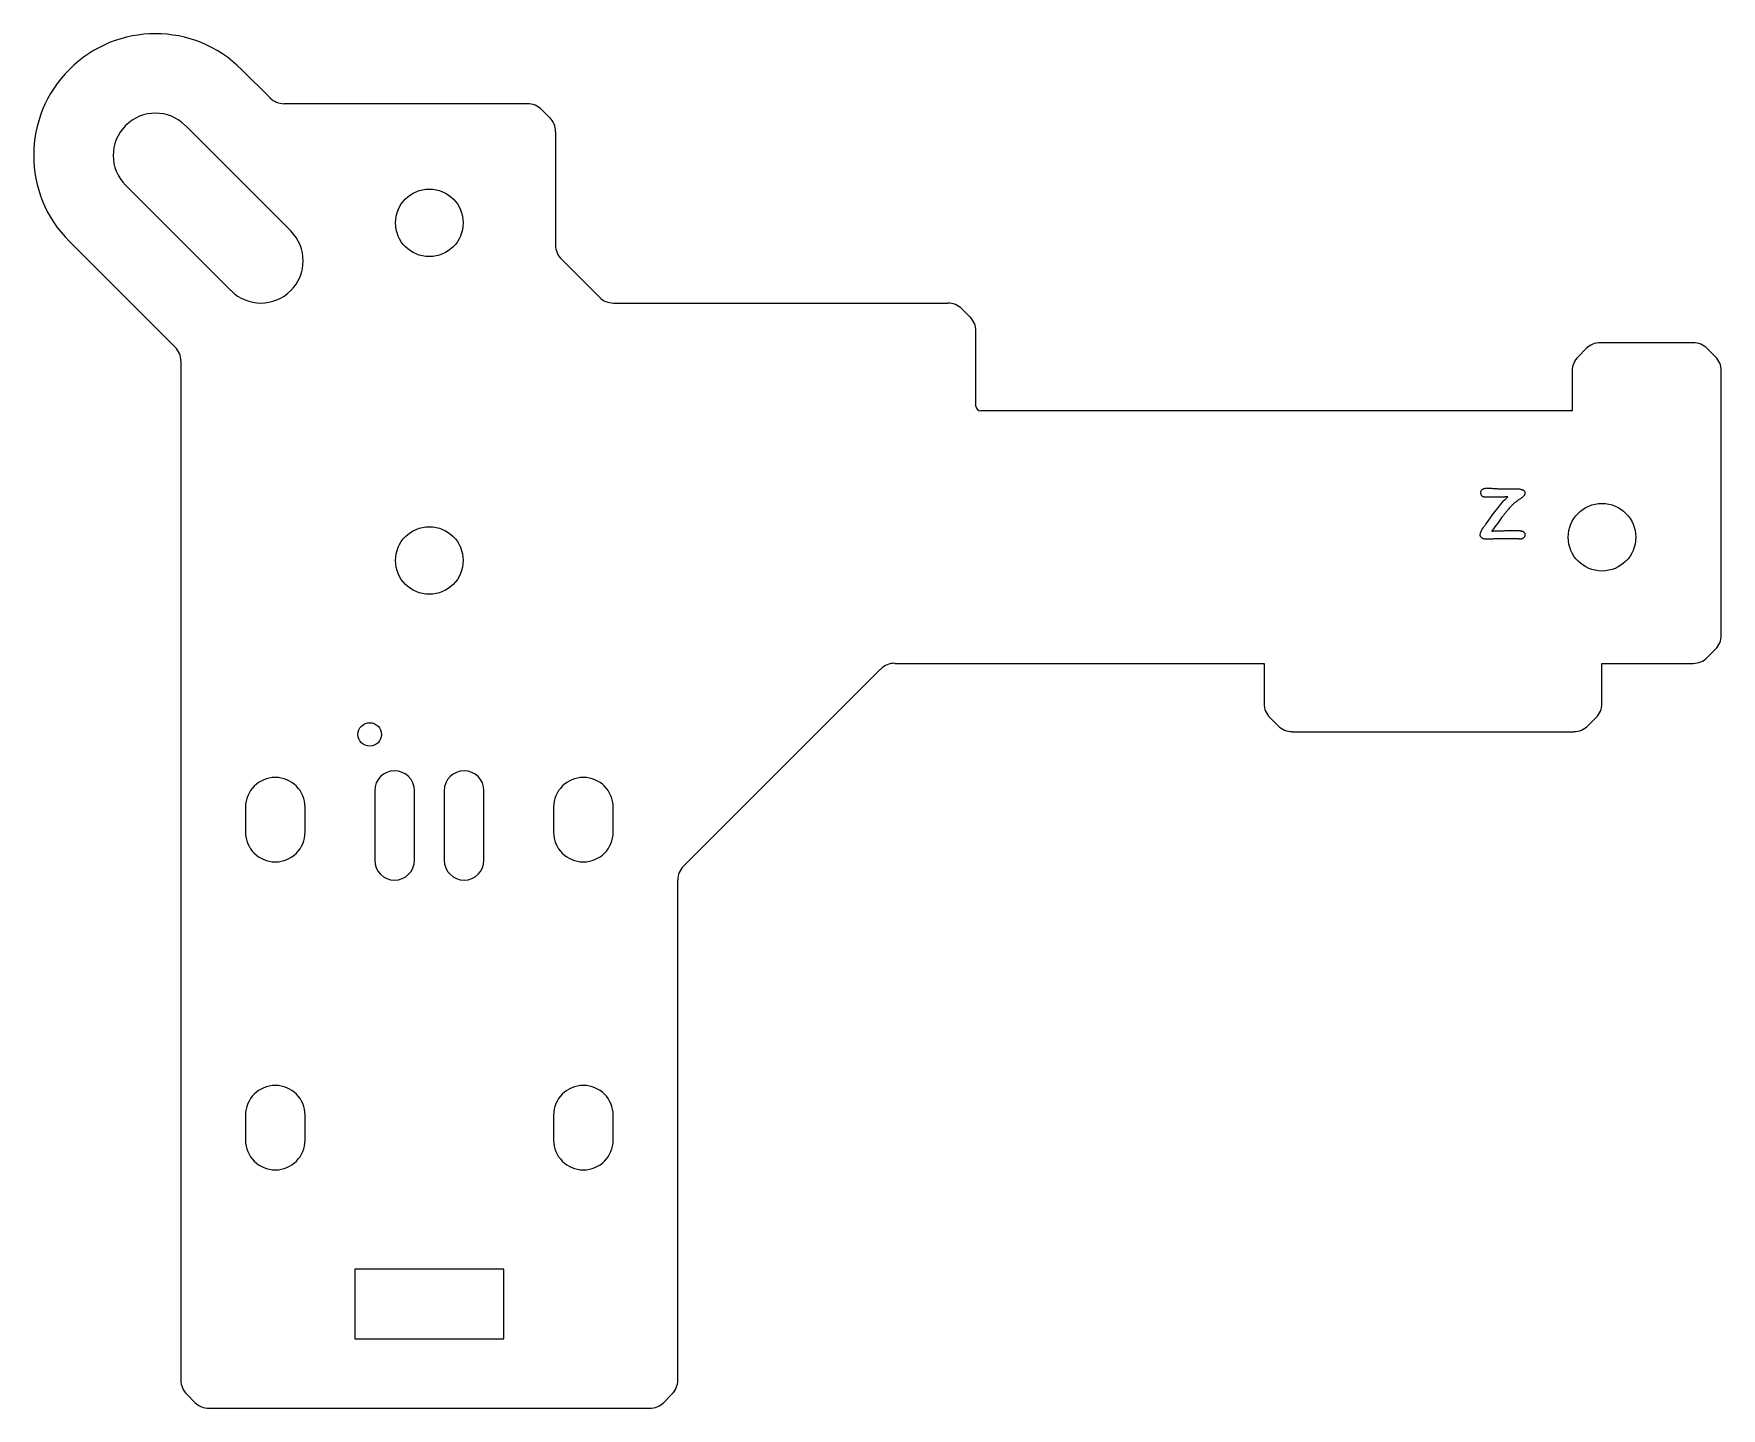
# Model space of a CAD drawing. Header units: millimetres. Extents: x -40 to 130, y -66 to 73.
import ezdxf

# ---------------------------------------------------------------- set-up
doc = ezdxf.new("R2010")
doc.units = ezdxf.units.MM

msp = doc.modelspace()

# ---------------------------------------------------------------- linework, layer by layer
at = {"color": 7, "linetype": 'Continuous', "lineweight": 25}
for p, q in [((-18.89, 69.12), (-16.03, 66.26)), ((9.87, 65.67), (-14.62, 65.67)), ((12.11, 64.26), (11.29, 65.09)), ((-24.55, 63.47), (-13.94, 52.86)), ((12.7, 62.85), (12.7, 51.43)), ((-19.96, 46.85), (-30.56, 57.46)), ((-25.61, 41.19), (-36.22, 51.8)), ((17.11, 46.19), (13.29, 50.02)), ((18.53, 45.6), (52.17, 45.6)), ((54.41, 44.19), (53.59, 45.02)), ((55, 35.23), (55, 42.78)), ((-25.61, 41.19), (-25.59, 41.17)), ((116.41, 41.02), (115.59, 40.19)), ((127.17, 41.6), (117.83, 41.6)), ((129.41, 40.19), (128.59, 41.02)), ((-25, 39.75), (-25, -62.85)), ((115, 38.78), (115, 34.73)), ((130, 12.15), (130, 38.78)), ((115, 34.73), (55.5, 34.73)), ((107.77, 26.05), (106.48, 26.05)), ((107.8, 26.9), (109.29, 26.9)), ((106.93, 22.66), (106.92, 22.64)), ((128.59, 9.91), (129.41, 10.74)), ((25.59, -11.09), (45.41, 8.74)), ((46.83, 9.32), (84, 9.32)), ((84, 9.32), (84, 5.27)), ((118, 9.32), (127.17, 9.32)), ((118, 5.27), (118, 9.32)), ((84.59, 3.86), (85.41, 3.03)), ((116.59, 3.03), (117.41, 3.86)), ((86.83, 2.44), (115.17, 2.44)), ((-5.5, -3.5), (-5.5, -10.5)), ((-1.5, -10.5), (-1.5, -3.5)), ((1.5, -3.5), (1.5, -10.5)), ((5.5, -10.5), (5.5, -3.5)), ((-18.5, -5.17), (-18.5, -7.67)), ((-12.5, -7.67), (-12.5, -5.17)), ((12.5, -5.17), (12.5, -7.67)), ((18.5, -7.67), (18.5, -5.17)), ((25, -62.85), (25, -12.5)), ((-18.5, -36.17), (-18.5, -38.67)), ((-12.5, -38.67), (-12.5, -36.17)), ((12.5, -36.17), (12.5, -38.67)), ((18.5, -38.67), (18.5, -36.17)), ((7.5, -51.67), (-7.5, -51.67)), ((-7.5, -51.67), (-7.5, -58.67)), ((7.5, -58.67), (7.5, -51.67)), ((-7.5, -58.67), (7.5, -58.67)), ((-24.41, -64.26), (-23.59, -65.09)), ((23.59, -65.09), (24.41, -64.26)), ((-22.17, -65.67), (22.17, -65.67))]:
    msp.add_line(p, q, dxfattribs=at)
for centre, radius in [((0, 53.67), 3.4), ((118, 22.02), 3.4), ((0, 19.68), 3.4), ((-6, 2.17), 1.18)]:
    msp.add_circle(centre, radius, dxfattribs=at)
for centre, radius, start, end in [((-27.56, 60.46), 12.25, 45, 225), ((-14.62, 67.67), 2, 225, 270), ((-27.56, 60.46), 4.25, 45, 225), ((9.87, 63.67), 2, 45, 90), ((10.7, 62.85), 2, 0, 45), ((-16.95, 49.85), 4.25, 225, 45), ((14.7, 51.43), 2, 180, 225), ((18.53, 47.6), 2, 225, 270), ((52.17, 43.6), 2, 45, 90), ((53, 42.78), 2, 0, 45), ((-27, 39.75), 2, 0, 45.1492), ((117.83, 39.6), 2, 90, 135), ((127.17, 39.6), 2, 45, 90), ((117, 38.78), 2, 135, 180), ((128, 38.78), 2, 0, 45), ((55.5, 35.23), 0.5, 180, 270), ((128, 12.15), 2, 315, 0), ((46.83, 7.33), 2, 90, 135), ((127.17, 11.32), 2, 270, 315), ((86, 5.27), 2, 180, 225), ((116, 5.27), 2, 315, 0), ((86.83, 4.45), 2, 225, 270), ((115.17, 4.45), 2, 270, 315), ((-3.5, -3.5), 2, 0, 180), ((3.5, -3.5), 2, 0, 180), ((-15.5, -5.17), 3, 0, 180), ((15.5, -5.17), 3, 0, 180), ((-15.5, -7.67), 3, 180, 0), ((15.5, -7.67), 3, 180, 0), ((-3.5, -10.5), 2, 180, 0), ((3.5, -10.5), 2, 180, 0), ((27, -12.5), 2, 135, 180), ((-15.5, -36.17), 3, 0, 180), ((15.5, -36.17), 3, 0, 180), ((-15.5, -38.67), 3, 180, 0), ((15.5, -38.67), 3, 180, 0), ((-23, -62.85), 2, 180, 225), ((23, -62.85), 2, 315, 0), ((-22.17, -63.67), 2, 225, 270), ((22.17, -63.67), 2, 270, 315)]:
    msp.add_arc(centre, radius, start, end, dxfattribs=at)
for points, knots in [([(105.81, 26.5), (105.81, 26.53), (105.81, 26.6), (105.85, 26.7), (105.9, 26.79), (105.97, 26.85), (106.07, 26.9), (106.18, 26.94), (106.32, 26.96), (106.41, 26.96), (106.47, 26.96)], [0, 0, 0, 0, 0.119794, 0.228571, 0.33248, 0.43852, 0.553719, 0.683519, 0.830967, 1, 1, 1, 1]), ([(105.96, 26.15), (105.93, 26.18), (105.89, 26.22), (105.84, 26.3), (105.81, 26.4), (105.81, 26.46), (105.81, 26.5)], [0, 0, 0, 0, 0.243618, 0.484927, 0.731955, 1, 1, 1, 1]), ([(106.27, 26.04), (106.24, 26.04), (106.19, 26.04), (106.1, 26.06), (106.02, 26.1), (105.98, 26.14), (105.96, 26.15)], [0, 0, 0, 0, 0.2623555, 0.5092198, 0.7530104, 1, 1, 1, 1]), ([(106.48, 26.05), (106.46, 26.05), (106.43, 26.05), (106.38, 26.04), (106.32, 26.04), (106.29, 26.04), (106.27, 26.04)], [0, 0, 0, 0, 0.208256, 0.502356, 0.791744, 1, 1, 1, 1]), ([(106.47, 26.96), (106.51, 26.96), (106.6, 26.96), (106.75, 26.96), (106.93, 26.95), (107.13, 26.93), (107.33, 26.92), (107.51, 26.91), (107.66, 26.9), (107.76, 26.9), (107.8, 26.9)], [0, 0, 0, 0, 0.093962, 0.208231, 0.343569, 0.499278, 0.655709, 0.791047, 0.906038, 1, 1, 1, 1]), ([(107.36, 24.76), (107.41, 24.83), (107.51, 24.96), (107.66, 25.15), (107.81, 25.34), (107.96, 25.51), (108.1, 25.67), (108.24, 25.82), (108.38, 25.96), (108.48, 26.05), (108.52, 26.1)], [0, 0, 0, 0, 0.142853, 0.280333, 0.413337, 0.540725, 0.662958, 0.780082, 0.892145, 1, 1, 1, 1]), ([(108.52, 26.1), (108.48, 26.1), (108.41, 26.09), (108.29, 26.08), (108.19, 26.07), (108.09, 26.06), (108, 26.06), (107.91, 26.05), (107.84, 26.05), (107.79, 26.05), (107.77, 26.05)], [0, 0, 0, 0, 0.159188, 0.309311, 0.449124, 0.578731, 0.698135, 0.80854, 0.908718, 1, 1, 1, 1]), ([(109.39, 25.62), (109.34, 25.58), (109.24, 25.51), (109.09, 25.38), (108.94, 25.23), (108.78, 25.06), (108.61, 24.88), (108.44, 24.67), (108.26, 24.45), (108.14, 24.3), (108.08, 24.22)], [0, 0, 0, 0, 0.0933539, 0.1954695, 0.3063065, 0.4260283, 0.5555092, 0.6944953, 0.8423684, 1, 1, 1, 1]), ([(109.29, 26.9), (109.33, 26.9), (109.4, 26.9), (109.51, 26.9), (109.61, 26.89), (109.71, 26.88), (109.8, 26.86), (109.87, 26.84), (109.95, 26.82), (110.01, 26.8), (110.07, 26.77), (110.12, 26.74), (110.16, 26.7), (110.19, 26.67), (110.22, 26.62), (110.24, 26.58), (110.25, 26.53), (110.25, 26.49), (110.25, 26.48)], [0, 0, 0, 0, 0.100612, 0.19465, 0.283028, 0.364287, 0.440285, 0.510265, 0.574449, 0.633425, 0.688082, 0.738585, 0.784575, 0.828701, 0.870914, 0.913061, 0.955811, 1, 1, 1, 1]), ([(109.82, 25.91), (109.79, 25.89), (109.73, 25.84), (109.62, 25.78), (109.51, 25.7), (109.43, 25.65), (109.39, 25.62)], [0, 0, 0, 0, 0.213843, 0.451729, 0.714105, 1, 1, 1, 1]), ([(110.25, 26.48), (110.25, 26.45), (110.25, 26.41), (110.23, 26.34), (110.19, 26.27), (110.15, 26.19), (110.08, 26.12), (110.01, 26.05), (109.92, 25.98), (109.86, 25.93), (109.82, 25.91)], [0, 0, 0, 0, 0.092924, 0.189359, 0.294802, 0.409686, 0.536266, 0.676256, 0.830679, 1, 1, 1, 1]), ([(106.31, 23.33), (106.48, 23.57), (106.83, 24.05), (107.18, 24.53), (107.36, 24.76)], [0, 0, 0, 0, 0.500059, 1, 1, 1, 1]), ([(108.08, 24.22), (107.89, 23.96), (107.51, 23.44), (107.12, 22.92), (106.93, 22.66)], [0, 0, 0, 0, 0.4998, 1, 1, 1, 1]), ([(105.75, 22.28), (105.75, 22.32), (105.76, 22.41), (105.8, 22.54), (105.86, 22.69), (105.92, 22.79), (105.95, 22.84)], [0, 0, 0, 0, 0.206438, 0.438082, 0.701862, 1, 1, 1, 1]), ([(105.9, 21.95), (105.88, 21.97), (105.83, 22.01), (105.78, 22.09), (105.75, 22.18), (105.75, 22.24), (105.75, 22.28)], [0, 0, 0, 0, 0.245827, 0.485614, 0.732951, 1, 1, 1, 1]), ([(105.95, 22.84), (105.95, 22.85), (105.97, 22.87), (106, 22.91), (106.03, 22.96), (106.07, 23.02), (106.12, 23.08), (106.18, 23.16), (106.24, 23.24), (106.28, 23.3), (106.31, 23.33)], [0, 0, 0, 0, 0.058155, 0.135122, 0.231332, 0.347694, 0.482949, 0.636172, 0.80863, 1, 1, 1, 1]), ([(106.92, 22.64), (106.94, 22.64), (107, 22.64), (107.09, 22.65), (107.2, 22.65), (107.33, 22.65), (107.49, 22.66), (107.66, 22.66), (107.86, 22.67), (108, 22.68), (108.07, 22.68)], [0, 0, 0, 0, 0.061132, 0.140676, 0.237838, 0.354245, 0.488249, 0.640686, 0.810694, 1, 1, 1, 1]), ([(108.07, 22.68), (108.13, 22.68), (108.24, 22.68), (108.41, 22.69), (108.56, 22.69), (108.71, 22.7), (108.85, 22.7), (108.98, 22.7), (109.1, 22.7), (109.18, 22.7), (109.21, 22.7)], [0, 0, 0, 0, 0.153037, 0.298473, 0.435412, 0.563904, 0.684772, 0.798021, 0.90282, 1, 1, 1, 1]), ([(109.21, 22.7), (109.25, 22.7), (109.32, 22.7), (109.42, 22.7), (109.52, 22.7), (109.6, 22.7), (109.68, 22.69), (109.74, 22.68), (109.8, 22.68), (109.83, 22.67), (109.85, 22.67)], [0, 0, 0, 0, 0.175784, 0.33793, 0.484987, 0.616959, 0.733884, 0.837471, 0.925997, 1, 1, 1, 1]), ([(109.85, 22.67), (109.88, 22.66), (109.94, 22.65), (110.02, 22.62), (110.09, 22.58), (110.15, 22.53), (110.19, 22.48), (110.22, 22.42), (110.25, 22.36), (110.25, 22.31), (110.25, 22.29)], [0, 0, 0, 0, 0.159349, 0.301869, 0.431654, 0.550538, 0.662975, 0.772075, 0.883537, 1, 1, 1, 1]), ([(110.25, 22.29), (110.25, 22.26), (110.25, 22.19), (110.22, 22.1), (110.18, 22.01), (110.13, 21.97), (110.1, 21.95)], [0, 0, 0, 0, 0.2660888, 0.5096167, 0.7489312, 1, 1, 1, 1]), ([(106.25, 21.84), (106.21, 21.84), (106.15, 21.84), (106.06, 21.86), (105.97, 21.9), (105.92, 21.93), (105.9, 21.95)], [0, 0, 0, 0, 0.271531, 0.524979, 0.76444, 1, 1, 1, 1]), ([(109.21, 21.86), (109.17, 21.86), (109.08, 21.86), (108.93, 21.86), (108.77, 21.86), (108.59, 21.86), (108.4, 21.86), (108.19, 21.86), (107.96, 21.85), (107.73, 21.85), (107.49, 21.85), (107.27, 21.85), (107.06, 21.84), (106.87, 21.84), (106.69, 21.84), (106.53, 21.84), (106.38, 21.84), (106.29, 21.84), (106.25, 21.84)], [0, 0, 0, 0, 0.04424, 0.093687, 0.148338, 0.208193, 0.273256, 0.343849, 0.41932, 0.5, 0.58068, 0.656151, 0.726744, 0.791807, 0.851662, 0.906313, 0.95576, 1, 1, 1, 1]), ([(109.78, 21.84), (109.76, 21.84), (109.72, 21.84), (109.65, 21.84), (109.58, 21.85), (109.49, 21.85), (109.41, 21.86), (109.33, 21.86), (109.27, 21.86), (109.23, 21.86), (109.21, 21.86)], [0, 0, 0, 0, 0.0939438, 0.2084164, 0.3435044, 0.5008526, 0.6564956, 0.7915836, 0.9060562, 1, 1, 1, 1]), ([(110.1, 21.95), (110.08, 21.93), (110.03, 21.9), (109.95, 21.86), (109.87, 21.84), (109.81, 21.84), (109.78, 21.84)], [0, 0, 0, 0, 0.243364, 0.485319, 0.736064, 1, 1, 1, 1])]:
    msp.add_open_spline(points, degree=3, knots=knots, dxfattribs=at)

doc.saveas('drawing.dxf')
